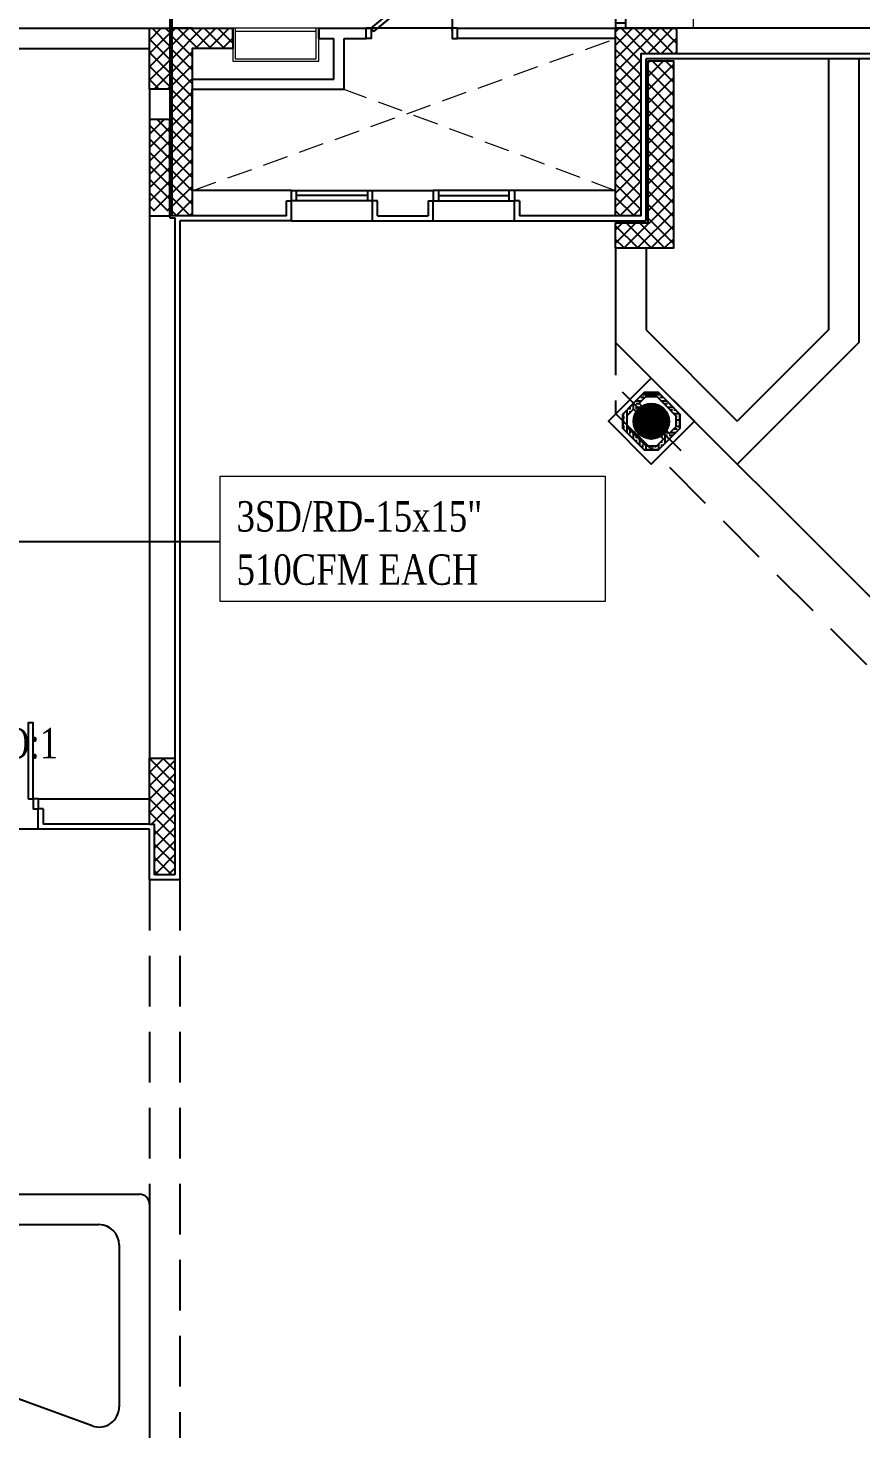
# Model space of a CAD drawing. Extents: x 278386 to 404536, y 8015 to 97114.
# Drawn here: x 352527 to 360749, y 54619 to 68438 of the extents above; entities that cross this region are included whole.
import ezdxf

# ---------------------------------------------------------------- set-up
doc = ezdxf.new("R2010")
doc.units = 0
doc.header["$LTSCALE"] = 2
doc.header["$MEASUREMENT"] = 0
doc.linetypes.add('1-BLOCK-A_FLOOR PLAN$0$HIDDEN', pattern=[0.375, 0.25, -0.125])
doc.linetypes.add('1-BLOCK-A_FLOOR PLAN$0$HIDDEN2', pattern=[0.1875, 0.125, -0.0625])
doc.layers.get('0').update_dxf_attribs({"color": 1})
for name, color, linetype, lineweight in [('-D', 2, 'Continuous', 13), ('-DT', 4, 'Continuous', 13), ('1-BLOCK-A_FLOOR PLAN$0$ABOVE', 1, '1-BLOCK-A_FLOOR PLAN$0$HIDDEN2', 13), ('1-BLOCK-A_FLOOR PLAN$0$FINS', 1, 'Continuous', 13), ('fresh air', 6, 'Continuous', 13)]:
    doc.layers.add(name, color=color, linetype=linetype, lineweight=lineweight)
for name, color, linetype in [('1-BLOCK-A_FLOOR PLAN$0$ARCH', 1, '1-BLOCK-A_FLOOR PLAN$0$HIDDEN2'), ('1-BLOCK-A_FLOOR PLAN$0$CLADDING', 1, 'Continuous'), ('1-BLOCK-A_FLOOR PLAN$0$COL', 1, 'Continuous'), ('1-BLOCK-A_FLOOR PLAN$0$COL-HAT', 1, 'Continuous'), ('1-BLOCK-A_FLOOR PLAN$0$COLUMN', 1, 'Continuous'), ('1-BLOCK-A_FLOOR PLAN$0$Covered Walkway', 7, 'Continuous'), ('1-BLOCK-A_FLOOR PLAN$0$DOOR', 1, 'Continuous'), ('1-BLOCK-A_FLOOR PLAN$0$EXP-JOINT', 1, 'Continuous'), ('1-BLOCK-A_FLOOR PLAN$0$HAT-GRC', 9, 'Continuous'), ('1-BLOCK-A_FLOOR PLAN$0$PAV', 1, 'Continuous'), ('1-BLOCK-A_FLOOR PLAN$0$PAV-COL', 1, 'Continuous'), ('1-BLOCK-A_FLOOR PLAN$0$pavement', 21, 'Continuous'), ('1-BLOCK-A_FLOOR PLAN$0$STAIR', 1, 'Continuous'), ('1-BLOCK-A_FLOOR PLAN$0$WALL', 1, 'Continuous'), ('1-BLOCK-A_FLOOR PLAN$0$WIN', 1, 'Continuous'), ('ex text', 93, 'Continuous'), ('ext', 93, 'Continuous'), ('TITLE-A$0$1-BLOCK-A_FLOOR PLAN$0$ROAD', 1, 'Continuous')]:
    doc.layers.add(name, color=color, linetype=linetype)
doc.styles.add('DIMTEXT', font='romans.shx', dxfattribs={"width": 0.75})
doc.styles.add('IBA', font='romantic.ttf', dxfattribs={"width": 0.8, "height": 0.3})
doc.dimstyles.new('LEADER', dxfattribs={"dimscale": 0.2, "dimtxt": 1.8, "dimasz": 2, "dimexe": 2, "dimexo": 1.5, "dimgap": 1, "dimtad": 1, "dimlfac": 100, "dimzin": 13, "dimdsep": 46, "dimtxsty": 'DIMTEXT', "dimcen": 1.5, "dimdle": 2, "dimclrd": 4, "dimclre": 256, "dimclrt": 4, "dimadec": 0, "dimazin": 0, "dimtfac": 1, "dimtix": 1, "dimtmove": 2, "dimatfit": 0, "dimfxl": 2, "dimtolj": 1, "dimtzin": 13, "dimarcsym": 0})

# ---------------------------------------------------------------- blocks, each defined once
blk = doc.blocks.new('1-BLOCK-A_FLOOR PLAN$0$W80')
at = {"color": 8}
for p, q in [((0, 0.1), (0.8, 0.1)), ((0.8, 0), (0, 0)), ((0.05, 0), (0.05, 0.1)), ((0.75, 0.05), (0.05, 0.05)), ((0.75, 0.1), (0.75, 0))]:
    blk.add_line(p, q, dxfattribs=at)
blk = doc.blocks.new('1-BLOCK-A_FLOOR PLAN$0$DOOR-1')
at = {"layer": '1-BLOCK-A_FLOOR PLAN$0$DOOR', "color": 9}
for p, q in [((0, 0), (-0.461, -0.549)), ((0, 0), (0.029, -0.024)), ((0.029, -0.024), (-0.432, -0.573)), ((-0.432, -0.573), (-0.461, -0.549))]:
    blk.add_line(p, q, dxfattribs=at)
blk.add_arc((-0.034, -0.194), 0.55, 223.5862, 275.8832, dxfattribs=at)
blk = doc.blocks.new('1-BLOCK-A_FLOOR PLAN', base_point=(138.43, 17.087))
at = {"layer": '1-BLOCK-A_FLOOR PLAN$0$COL-HAT'}
h = blk.add_hatch(dxfattribs=at)
h.set_pattern_fill('ANSI37', color=8, scale=0.75, style=0)
h.set_pattern_definition([(45, (-200, -4), (-0.06629126, 0.06629126), []), (135, (-200, -4), (-0.06629126, -0.06629126), [])])
h.paths.add_polyline_path([(90, 75.2), (89.8, 75.2), (89.8, 74.6), (90, 74.6)])
at = {"layer": '1-BLOCK-A_FLOOR PLAN$0$COL-HAT', "linetype": 'Continuous'}
h = blk.add_hatch(dxfattribs=at)
h.set_pattern_fill('ANSI37', color=8, scale=0.75, style=0)
h.set_pattern_definition([(45, (90.02, 73.35042), (-0.0662913, 0.0662913), []), (135, (90.02, 73.35042), (-0.0662913, -0.0662913), [])])
h.paths.add_polyline_path([(90.22, 75), (90.62, 75), (90.62, 75.2), (90.02, 75.2), (90.02, 73.35), (90.22, 73.35)])
h = blk.add_hatch(dxfattribs=at)
h.set_pattern_fill('ANSI37', color=8, scale=0.75, style=0)
h.set_pattern_definition([(45, (94.4, 73.35042), (-0.0662913, 0.0662913), []), (135, (94.4, 73.35042), (-0.0662913, -0.0662913), [])])
h.paths.add_polyline_path([(95, 75.2), (94.4, 75.2), (94.4, 73.35), (94.65, 73.35), (94.65, 74.95), (95, 74.95)])
h = blk.add_hatch(dxfattribs=at)
h.set_pattern_fill('ANSI37', color=8, scale=0.75, style=0)
h.set_pattern_definition([(135, (94.97007, 73.03), (0.0662913, 0.0662913), []), (45, (94.97007, 73.03), (0.0662913, -0.0662913), [])])
h.paths.add_polyline_path([(94.4, 73.28), (94.5, 73.28), (94.5, 73.03), (94.4, 73.03)])
h.paths.add_polyline_path([(94.5, 73.28), (94.72, 73.28), (94.72, 74.88), (94.97, 74.88), (94.97, 73.03), (94.5, 73.03)])
at = {"layer": '1-BLOCK-A_FLOOR PLAN$0$COL-HAT'}
h = blk.add_hatch(dxfattribs=at)
h.set_pattern_fill('ANSI37', color=8, scale=0.75, style=0)
h.set_pattern_definition([(45, (89.8, 73.4013), (-0.066291, 0.066291), []), (135, (89.8, 73.4013), (-0.066291, -0.066291), [])])
h.paths.add_polyline_path([(90, 74.301), (89.8, 74.301), (89.8, 73.401), (90, 73.401)])
h = blk.add_hatch(dxfattribs=at)
h.set_pattern_fill('ANSI37', color=8, scale=0.75, style=0)
h.set_pattern_definition([(45, (0, -4), (-0.06629126, 0.06629126), []), (135, (0, -4), (-0.06629126, -0.06629126), [])])
h.paths.add_polyline_path([(89.9, 68), (89.8, 68), (89.8, 67.5), (89.9, 67.5)])
h.paths.add_polyline_path([(90.05, 68), (89.9, 68), (89.9, 67.5), (90.05, 67.5)])
h.paths.add_polyline_path([(90.05, 67.5), (89.9, 67.5), (89.9, 66.85), (90.05, 66.85)])
h.paths.add_polyline_path([(89.8, 67.35), (89.85, 67.35), (89.85, 66.85), (89.9, 66.85), (89.9, 67.5), (89.8, 67.5)])
at = {"layer": '1-BLOCK-A_FLOOR PLAN$0$HAT-GRC', "linetype": 'Continuous'}
h = blk.add_hatch(dxfattribs=at)
h.set_pattern_fill('ANSI33', color=8, scale=0.25, angle=45, style=0)
h.set_pattern_definition([(180, (95.10596, 71.324244), (-4e-11, 0.0625), []), (180, (95.07471, 71.292994), (-4e-11, 0.0625), [0.03125, -0.015625])])
h.paths.add_polyline_path([(94.576, 71.501), (94.682, 71.607), (94.823, 71.607), (94.929, 71.501), (95.035, 71.395), (95.035, 71.254), (94.929, 71.147), (94.876, 71.201, 0.057716), (94.901, 71.232), (94.929, 71.204), (94.995, 71.27), (94.995, 71.378), (94.873, 71.501), (94.807, 71.567), (94.698, 71.567), (94.632, 71.501), (94.66, 71.473, 0.057716), (94.629, 71.448)])
h = blk.add_hatch(dxfattribs=at)
h.set_pattern_fill('ANSI33', color=8, scale=0.25, angle=45, style=0)
h.set_pattern_definition([(90, (94.75241, 70.97069), (-0.0625, -4e-11), []), (90, (94.78366, 71.00194), (-0.0625, -4e-11), [0.03125, -0.015625])])
h.paths.add_polyline_path([(94.576, 71.501), (94.47, 71.395), (94.47, 71.254), (94.576, 71.147), (94.682, 71.041), (94.823, 71.041), (94.929, 71.147), (94.876, 71.201, -0.057716), (94.845, 71.175), (94.873, 71.147), (94.807, 71.081), (94.698, 71.081), (94.576, 71.204), (94.51, 71.27), (94.51, 71.378), (94.576, 71.444), (94.604, 71.416, -0.057716), (94.629, 71.448)])
at = {"layer": '1-BLOCK-A_FLOOR PLAN$0$PAV-COL', "linetype": 'Continuous'}
h = blk.add_hatch(dxfattribs=at)
h.set_pattern_fill('ANSI31', color=8, scale=0.1, angle=45, style=0)
h.set_pattern_definition([(90, (94.752408, 71.076757), (-0.0125, -8e-12), [])])
h.paths.add_polyline_path([(94.629, 71.448), (94.876, 71.201, 0.414214), (94.876, 71.448, 0.414214)])
h.paths.add_polyline_path([(94.629, 71.448, 0.414214), (94.629, 71.201, 0.414214), (94.876, 71.201)])
at = {"layer": '1-BLOCK-A_FLOOR PLAN$0$ABOVE', "color": 8}
for p, q in [((90.22, 73.598), (94.4, 75.098)), ((94.4, 73.598), (91.72, 74.598))]:
    blk.add_line(p, q, dxfattribs=at)
at = {"layer": '1-BLOCK-A_FLOOR PLAN$0$ARCH', "color": 8, "linetype": '1-BLOCK-A_FLOOR PLAN$0$HIDDEN'}
for p, q in [((89.8, 66.801), (89.8, 60.601)), ((90.1, 66.801), (90.1, 60.601))]:
    blk.add_line(p, q, dxfattribs=at)
at = {"layer": '1-BLOCK-A_FLOOR PLAN$0$CLADDING', "color": 8}
for p, q in [((94.7, 73.301), (94.7, 74.9)), ((97.2, 74.9), (94.7, 74.9)), ((94.7, 73.3), (94.7, 74.9)), ((97.2, 74.9), (94.7, 74.9)), ((91.2, 73.3), (91.2, 73.5)), ((91.2, 73.3), (91.2, 73.5)), ((92, 73.3), (92, 73.5)), ((92.6, 73.3), (92.6, 73.5)), ((93.4, 73.3), (93.4, 73.5)), ((90.1, 73.3), (90.1, 66.8)), ((91.2, 73.3), (90.1, 73.3)), ((92, 73.3), (92.6, 73.3)), ((93.4, 73.3), (94.7, 73.3)), ((88.7, 67.3), (88.7, 67.5)), ((89.8, 67.3), (88.7, 67.3)), ((89.8, 66.8), (89.8, 67.3)), ((90.1, 66.8), (89.8, 66.8)), ((90.1, 66.8), (89.8, 66.8))]:
    blk.add_line(p, q, dxfattribs=at)
at = {"layer": '1-BLOCK-A_FLOOR PLAN$0$CLADDING', "color": 8, "linetype": 'Continuous', "elevation": 0}
for points in [[(94.876, 71.201), (94.929, 71.147), (95.035, 71.254), (95.035, 71.395), (94.929, 71.501), (94.823, 71.607), (94.682, 71.607), (94.576, 71.501), (94.629, 71.448)], [(94.876, 71.201), (94.929, 71.147), (94.823, 71.041), (94.682, 71.041), (94.576, 71.147), (94.47, 71.254), (94.47, 71.395), (94.576, 71.501), (94.629, 71.448)], [(94.66, 71.473), (94.632, 71.501), (94.698, 71.567), (94.807, 71.567), (94.873, 71.501), (94.995, 71.378), (94.995, 71.27), (94.929, 71.204), (94.901, 71.232)], [(94.604, 71.416), (94.576, 71.444), (94.51, 71.378), (94.51, 71.27), (94.576, 71.204), (94.698, 71.081), (94.807, 71.081), (94.873, 71.147), (94.845, 71.175)]]:
    blk.add_lwpolyline(points, dxfattribs=at)
at = {"layer": '1-BLOCK-A_FLOOR PLAN$0$COL', "color": 8}
blk.add_lwpolyline([(89.8, 73.352), (90, 73.352), (90, 74.3), (89.8, 74.3)], close=True, dxfattribs=at)
blk.add_lwpolyline([(89.8, 73.352), (90, 73.352), (90, 74.3), (89.8, 74.3)], close=True, dxfattribs=at)
at = {"layer": '1-BLOCK-A_FLOOR PLAN$0$COLUMN', "color": 8}
for p, q in [((89.8, 68), (90.05, 68)), ((89.8, 67.35), (89.8, 68)), ((90.05, 68), (90.05, 66.85)), ((89.8, 67.35), (89.85, 67.35)), ((89.85, 66.85), (89.85, 67.35)), ((90.05, 66.85), (89.85, 66.85))]:
    blk.add_line(p, q, dxfattribs=at)
for points in [[(89.8, 75.2), (90, 75.2), (90, 74.6), (89.8, 74.6)], [(90.62, 75), (90.22, 75), (90.22, 73.351), (90.02, 73.351), (90.02, 75.2), (90.62, 75.2)], [(95, 74.95), (94.65, 74.95), (94.65, 73.351), (94.4, 73.351), (94.4, 75.2), (95, 75.2)]]:
    blk.add_lwpolyline(points, close=True, dxfattribs=at)
blk.add_lwpolyline([(94.4, 73.03), (94.4, 73.28), (94.72, 73.28), (94.72, 74.88), (94.97, 74.88), (94.97, 73.03), (94.4, 73.03)], dxfattribs=at)
at = {"layer": '1-BLOCK-A_FLOOR PLAN$0$Covered Walkway', "color": 8, "linetype": '1-BLOCK-A_FLOOR PLAN$0$HIDDEN'}
for p, q in [((94.4, 73.03), (94.4, 71.401)), ((94.4, 71.401), (98.05, 67.751))]:
    blk.add_line(p, q, dxfattribs=at)
at = {"layer": '1-BLOCK-A_FLOOR PLAN$0$DOOR', "color": 8}
blk.add_line((92.838, 75.2), (91.938, 75.2), dxfattribs=at)
for points in [[(91.938, 75.2), (91.988, 75.2), (91.988, 75.1), (91.938, 75.1)], [(92.838, 75.2), (92.788, 75.2), (92.788, 75.1), (92.838, 75.1)], [(88.6, 67.6), (88.65, 67.6), (88.65, 68.35), (88.6, 68.35), (88.6, 67.6)], [(88.7, 67.6), (88.65, 67.6), (88.65, 67.5), (88.7, 67.5)]]:
    blk.add_lwpolyline(points, dxfattribs=at)
at = {"layer": '1-BLOCK-A_FLOOR PLAN$0$EXP-JOINT', "color": 8}
for p, q in [((90, 78.8), (90, 75.2)), ((90.02, 78.8), (90.02, 75.2))]:
    blk.add_line(p, q, dxfattribs=at)
at = {"layer": '1-BLOCK-A_FLOOR PLAN$0$FINS', "color": 8}
for p, q in [((91.47, 75.2), (90.62, 75.2)), ((90.645, 75.2), (90.645, 74.9)), ((91.445, 74.9), (91.445, 75.2)), ((90.62, 75.1), (90.62, 74.875)), ((91.445, 75.17), (90.645, 75.17)), ((91.47, 74.875), (91.47, 75.1)), ((90.62, 74.875), (91.47, 74.875)), ((90.645, 74.9), (91.445, 74.9))]:
    blk.add_line(p, q, dxfattribs=at)
at = {"layer": '1-BLOCK-A_FLOOR PLAN$0$PAV', "color": 8}
for p, q in [((82.6, 63.7), (89.7, 63.7)), ((89.8, 63.599), (89.8, 58.756)), ((83, 63.4), (89.3, 63.4)), ((89.5, 63.199), (89.5, 61.602)), ((89.232, 61.414), (86.216, 62.512))]:
    blk.add_line(p, q, dxfattribs=at)
for centre, radius, start, end in [((89.7, 63.599), 0.1, 360, 90), ((89.3, 63.199), 0.2, 360, 90), ((89.3, 61.602, 0), 0.2, 250, 360)]:
    blk.add_arc(centre, radius, start, end, dxfattribs=at)
at = {"layer": '1-BLOCK-A_FLOOR PLAN$0$PAV-COL', "color": 8, "linetype": 'Continuous'}
blk.add_line((94.463, 71.614), (95.042, 71.034), dxfattribs=at)
at = {"layer": '1-BLOCK-A_FLOOR PLAN$0$PAV-COL', "color": 8, "elevation": 0}
for points in [[(95.177, 71.324), (94.752, 70.9), (94.328, 71.324), (94.752, 71.749)], [(94.682, 71.041), (94.823, 71.041), (95.035, 71.254), (95.035, 71.395), (94.823, 71.607), (94.682, 71.607), (94.47, 71.395), (94.47, 71.254)], [(95.035, 71.395), (95.035, 71.254), (94.823, 71.041), (94.682, 71.041), (94.47, 71.254), (94.47, 71.395), (94.682, 71.607), (94.823, 71.607)]]:
    blk.add_lwpolyline(points, close=True, dxfattribs=at)
at = {"layer": '1-BLOCK-A_FLOOR PLAN$0$PAV-COL', "color": 8, "linetype": 'Continuous'}
blk.add_circle((94.752, 71.324, 0), 0.175, dxfattribs=at)
at = {"layer": '1-BLOCK-A_FLOOR PLAN$0$pavement', "color": 8, "ltscale": 2}
for p, q in [((94.4, 73.03), (94.4, 72.101)), ((94.4, 72.101), (98.5, 68.001))]:
    blk.add_line(p, q, dxfattribs=at)
at = {"layer": '1-BLOCK-A_FLOOR PLAN$0$STAIR', "color": 8}
for p, q in [((96.5, 74.9), (96.5, 72.225)), ((96.8, 74.9), (96.8, 72.101)), ((94.7, 73.03), (94.7, 72.225)), ((94.7, 72.225), (95.6, 71.325)), ((96.5, 72.225), (95.6, 71.325)), ((96.8, 72.101), (95.6, 70.901))]:
    blk.add_line(p, q, dxfattribs=at)
at = {"layer": '1-BLOCK-A_FLOOR PLAN$0$WALL', "color": 8}
for p, q in [((85.2, 75.2), (89.8, 75.2)), ((90, 75.2), (90, 73.331)), ((90.22, 75.2), (90.02, 75.2)), ((90.02, 75.2), (90.02, 74.3)), ((90.22, 75.2), (90.35, 75.2)), ((90.62, 75.1), (90.62, 75.2)), ((90.62, 75.2), (90.62, 75.1)), ((91.47, 75.2), (91.938, 75.2)), ((91.47, 75.2), (91.47, 75.1)), ((91.47, 75.1), (91.47, 75.2)), ((91.938, 75.1), (91.938, 75.2)), ((92.838, 75.2), (94.4, 75.2)), ((92.838, 75.1), (92.838, 75.2)), ((97.25, 75.2, 0), (94.4, 75.2)), ((91.47, 75.1), (91.62, 75.1)), ((91.62, 74.7), (91.62, 75.1)), ((91.72, 75.1), (91.938, 75.1)), ((91.72, 74.6), (91.72, 75.1)), ((94.4, 75.1), (92.838, 75.1)), ((85.2, 75), (89.8, 75)), ((97.25, 74.95, 0), (94.65, 74.95)), ((90.22, 74.7), (91.62, 74.7)), ((89.8, 74.6), (89.8, 73.401)), ((90.22, 74.6), (91.72, 74.6)), ((90.22, 74.3), (90.22, 74.6)), ((89.8, 74.301), (89.8, 68)), ((89.8, 74.301), (89.8, 73.352)), ((90, 74.301), (90, 73.6)), ((90, 74.301), (90, 73.6)), ((90.02, 74.301), (90.02, 73.351)), ((90.22, 74.301), (90.22, 73.601)), ((94.65, 74.3), (94.65, 73.351)), ((90, 74.001), (90, 73.6)), ((90, 74.001), (90, 73.6)), ((91.2, 73.6), (90.22, 73.6)), ((91.2, 73.5), (91.2, 73.6)), ((91.2, 73.5), (91.2, 73.6)), ((92, 73.5), (92, 73.6)), ((92, 73.6), (92.6, 73.6)), ((92.6, 73.6), (92.6, 73.5)), ((94.4, 73.6), (93.4, 73.6)), ((93.4, 73.6), (93.4, 73.5)), ((91.15, 73.35), (91.15, 73.5)), ((91.15, 73.5), (91.2, 73.5)), ((91.15, 73.35), (91.15, 73.5)), ((91.15, 73.5), (91.2, 73.5)), ((92.05, 73.5), (92, 73.5)), ((92.05, 73.35), (92.05, 73.5)), ((92.55, 73.5), (92.6, 73.5)), ((92.55, 73.5), (92.55, 73.35)), ((93.45, 73.5), (93.4, 73.5)), ((93.45, 73.5), (93.45, 73.35)), ((90, 73.35), (90, 73.33)), ((90, 73.33), (90.051, 73.33)), ((91.15, 73.35), (90.02, 73.35)), ((90.05, 73.33), (90.05, 68)), ((92.05, 73.35), (92.55, 73.35)), ((94.65, 73.35), (93.45, 73.35)), ((88.7, 67.6), (89.8, 67.6)), ((88.7, 67.6), (88.7, 67.5)), ((88.75, 67.5), (88.7, 67.5)), ((88.75, 67.5), (88.75, 67.35)), ((89.8, 67.35), (88.75, 67.35))]:
    blk.add_line(p, q, dxfattribs=at)
at = {"layer": '1-BLOCK-A_FLOOR PLAN$0$WIN', "color": 8}
for p, q in [((91.2, 73.3), (92, 73.3)), ((91.2, 73.3), (92, 73.3)), ((92.6, 73.3), (93.4, 73.3)), ((88.7, 67.3), (83.5, 67.3))]:
    blk.add_line(p, q, dxfattribs=at)
for points in [[(94.5, 76.5), (94.4, 76.5), (94.4, 75.2), (94.5, 75.2)], [(94.4, 75.2), (94.5, 75.2), (94.5, 75.25), (94.4, 75.25)]]:
    blk.add_lwpolyline(points, close=True, dxfattribs=at)
at = {"layer": '1-BLOCK-A_FLOOR PLAN$0$DOOR', "color": 8, "xscale": -1.074163732235149, "yscale": 1.074163732235093, "zscale": 1.074163732235047, "rotation": 90.00000008468442}
blk.add_blockref('1-BLOCK-A_FLOOR PLAN$0$DOOR-1', (91.988, 75.2), dxfattribs=at)
at = {"layer": '1-BLOCK-A_FLOOR PLAN$0$WIN', "color": 8}
blk.add_blockref('1-BLOCK-A_FLOOR PLAN$0$W80', (91.2, 73.5), dxfattribs=at)
blk.add_blockref('1-BLOCK-A_FLOOR PLAN$0$W80', (91.2, 73.5), dxfattribs=at)
at = {"layer": '1-BLOCK-A_FLOOR PLAN$0$WIN', "color": 8, "xscale": -1}
blk.add_blockref('1-BLOCK-A_FLOOR PLAN$0$W80', (93.4, 73.5), dxfattribs=at)
blk = doc.blocks.new('A$C51B27907')
blk.add_blockref('1-BLOCK-A_FLOOR PLAN', (123.971, 2.307))

msp = doc.modelspace()

# ---------------------------------------------------------------- linework, layer by layer
at = {"layer": '-D'}
msp.add_lwpolyline([(354424, 64019), (358224, 64019), (358224, 62780), (354424, 62780)], close=True, dxfattribs=at)
at = {"layer": 'fresh air'}
msp.add_line((359093, 69599), (359093, 68435, 0), dxfattribs=at)
at = {"layer": 'TITLE-A$0$1-BLOCK-A_FLOOR PLAN$0$ROAD'}
msp.add_arc((363923, 70118), 24330, 5.1431, 5.1431, dxfattribs=at)

# ---------------------------------------------------------------- block references
at = {"layer": 'ext', "linetype": 'Continuous', "xscale": 1000, "yscale": 1000, "zscale": 1000}
msp.add_blockref('A$C51B27907', (278386, 8015), dxfattribs=at)

# ---------------------------------------------------------------- texts
at = {"layer": '-DT', "style": 'IBA', "width": 0.8}
for s, p in [('3SD/RD-15x15"', (354586, 63471)), ('510CFM EACH', (354586, 62946))]:
    msp.add_text(s, height=300, dxfattribs=at).set_placement(p)
at = {"layer": 'ex text', "color": 45, "style": 'IBA', "width": 0.8}
msp.add_text('GEO:1', height=300, dxfattribs=at).set_placement((351798, 61233))

# ---------------------------------------------------------------- leaders
at = {"layer": '-DT'}
msp.add_leader([(352031, 63372), (354416, 63372)], dimstyle='LEADER', override={"dimgap": 1, "dimtad": 0}, dxfattribs=at)

doc.saveas('drawing.dxf')
